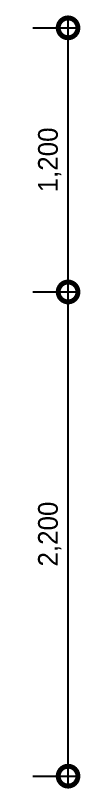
# Model space of a CAD drawing. Header units: millimetres. Extents: x 17311 to 801382, y -242618 to -104888.
# Drawn here: x 292560 to 292837, y -155736 to -152223 of the extents above; entities that cross this region are included whole.
import ezdxf

# ---------------------------------------------------------------- set-up
doc = ezdxf.new("R2010")
doc.units = ezdxf.units.MM
doc.header["$LTSCALE"] = 250
doc.layers.get('Defpoints').update_dxf_attribs({"color": 151})
doc.layers.add('CK', color=221, linetype='Continuous', plot=False)
doc.styles.add('Gdim', font='')
doc.styles.get('Gdim').set_extended_font_data('Dotum')
doc.dimstyles.new('Gdim50', dxfattribs={"dimscale": 30, "dimtxt": 3, "dimasz": 6, "dimexe": 1.5, "dimexo": 2, "dimgap": 1, "dimtad": 1, "dimdec": 0, "dimzin": 0, "dimdsep": 46, "dimlunit": 6, "dimtxsty": 'Gdim', "dimblk": 'DOTSMALL', "dimcen": 1.5, "dimdle": 1.5, "dimclrd": 256, "dimclre": 256, "dimclrt": 256, "dimazin": 0, "dimtfac": 1, "dimtdec": 0, "dimtix": 1, "dimtmove": 2, "dimatfit": 3, "dimldrblk": 'DOTSMALL', "dimfxl": 1.5, "dimtolj": 1, "dimtzin": 0, "dimlwd": -1, "dimlwe": -1, "dimarcsym": 1})

# ---------------------------------------------------------------- blocks, each defined once
blk = doc.blocks.new('_DotSmall')
at = {"color": 0, "linetype": 'ByBlock', "const_width": 0.5}
blk.add_lwpolyline([(-0.0625, 0, 1), (0.0625, 0, 1)], format="xyb", close=True, dxfattribs=at)
blk = doc.blocks.new('*D116')
at = {"layer": 'CK', "transparency": 16777216}
for p, q in [((292780.9, -155724.5), (292780.9, -153434.5)), ((292619.6, -153479.5), (292825.9, -153479.5)), ((292619.6, -155679.5), (292825.9, -155679.5))]:
    blk.add_line(p, q, dxfattribs=at)
at = {"layer": 'Defpoints', "color": 0, "transparency": 16777216}
for p in [(292559.6, -153479.5), (292780.9, -153479.5), (292559.6, -155679.5)]:
    blk.add_point(p, dxfattribs=at)
at = {"layer": 'CK', "transparency": 16777216, "xscale": 180, "yscale": 180, "zscale": 180}
for p, rotation in [((292780.9, -153479.5), 90), ((292780.9, -155679.5), 270)]:
    blk.add_blockref('_DotSmall', p, dxfattribs=dict(at, rotation=rotation))
at = {"layer": 'CK', "transparency": 16777216, "insert": (292697.2, -154579.5), "char_height": 90, "attachment_point": 5, "rotation": 90, "style": 'Gdim'}
blk.add_mtext('\\A1;2,200', dxfattribs=at)
blk = doc.blocks.new('*D117')
at = {"layer": 'CK', "transparency": 16777216}
for p, q in [((292780.9, -153524.5), (292780.9, -152234.5)), ((292619.6, -152279.5), (292825.9, -152279.5)), ((292619.6, -153479.5), (292825.9, -153479.5))]:
    blk.add_line(p, q, dxfattribs=at)
at = {"layer": 'Defpoints', "color": 0, "transparency": 16777216}
for p in [(292559.6, -152279.5), (292780.9, -152279.5), (292559.6, -153479.5)]:
    blk.add_point(p, dxfattribs=at)
at = {"layer": 'CK', "transparency": 16777216, "xscale": 180, "yscale": 180, "zscale": 180}
for p, rotation in [((292780.9, -152279.5), 90), ((292780.9, -153479.5), 270)]:
    blk.add_blockref('_DotSmall', p, dxfattribs=dict(at, rotation=rotation))
at = {"layer": 'CK', "transparency": 16777216, "insert": (292697.2, -152879.5), "char_height": 90, "attachment_point": 5, "rotation": 90, "style": 'Gdim'}
blk.add_mtext('\\A1;1,200', dxfattribs=at)

msp = doc.modelspace()

# ---------------------------------------------------------------- dimensions: what is measured, and where the dimension line sits
at = {"layer": 'CK'}
for base, p1, p2, picture, middle in [((292780.9, -152279.5), (292559.6, -153479.5), (292559.6, -152279.5), '*D117', (292697.2, -152879.5)), ((292780.9, -153479.5), (292559.6, -155679.5), (292559.6, -153479.5), '*D116', (292697.2, -154579.5))]:
    dim = msp.add_linear_dim(base=base, p1=p1, p2=p2, angle=90, dimstyle='Gdim50', dxfattribs=at)
    dim.commit()
    dim.dimension.update_dxf_attribs({"geometry": picture, "text_midpoint": middle})

doc.saveas('drawing.dxf')
